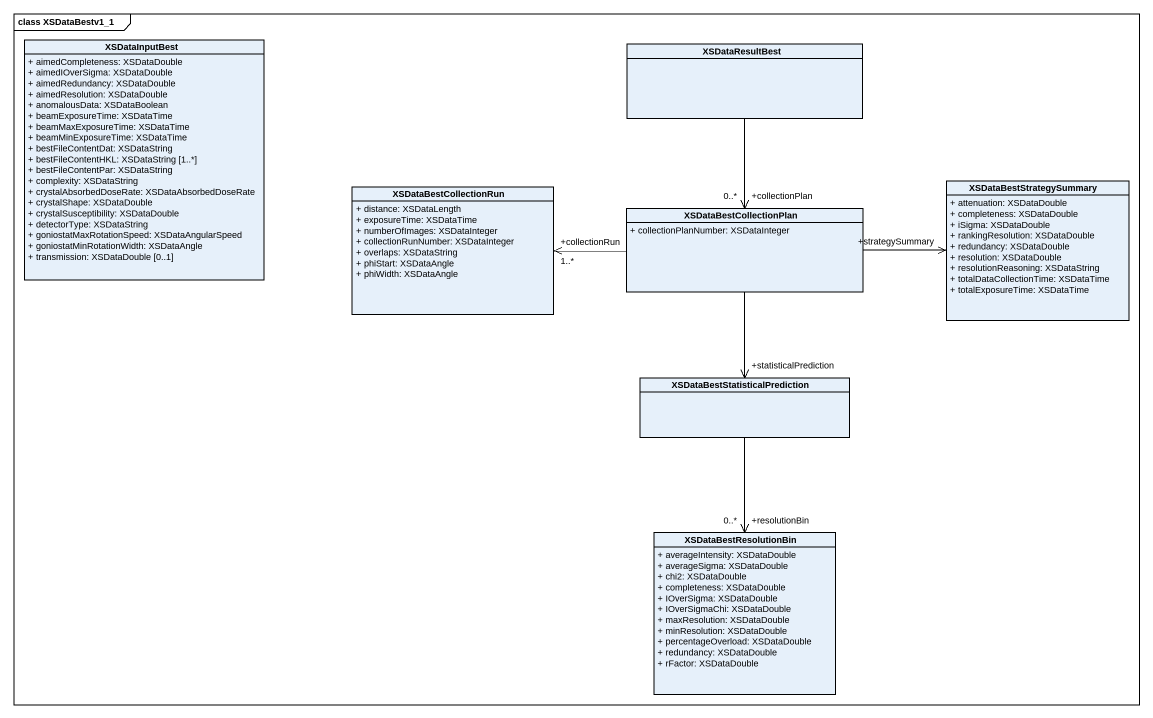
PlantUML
@startuml
mainframe class XSDataBestv1_1
hide circle
hide empty members
skinparam classAttributeIconSize 0
class XSDataInputBest {
  + aimedCompleteness: XSDataDouble
  + aimedIOverSigma: XSDataDouble
  + aimedRedundancy: XSDataDouble
  + aimedResolution: XSDataDouble
  + anomalousData: XSDataBoolean
  + beamExposureTime: XSDataTime
  + beamMaxExposureTime: XSDataTime
  + beamMinExposureTime: XSDataTime
  + bestFileContentDat: XSDataString
  + bestFileContentHKL: XSDataString [1..*]
  + bestFileContentPar: XSDataString
  + complexity: XSDataString
  + crystalAbsorbedDoseRate: XSDataAbsorbedDoseRate
  + crystalShape: XSDataDouble
  + crystalSusceptibility: XSDataDouble
  + detectorType: XSDataString
  + goniostatMaxRotationSpeed: XSDataAngularSpeed
  + goniostatMinRotationWidth: XSDataAngle
  + transmission: XSDataDouble [0..1]
}
class XSDataResultBest
class XSDataBestCollectionRun {
  + distance: XSDataLength
  + exposureTime: XSDataTime
  + numberOfImages: XSDataInteger
  + collectionRunNumber: XSDataInteger
  + overlaps: XSDataString
  + phiStart: XSDataAngle
  + phiWidth: XSDataAngle
}
class XSDataBestCollectionPlan {
  + collectionPlanNumber: XSDataInteger
}
class XSDataBestStrategySummary {
  + attenuation: XSDataDouble
  + completeness: XSDataDouble
  + iSigma: XSDataDouble
  + rankingResolution: XSDataDouble
  + redundancy: XSDataDouble
  + resolution: XSDataDouble
  + resolutionReasoning: XSDataString
  + totalDataCollectionTime: XSDataTime
  + totalExposureTime: XSDataTime
}
class "XSDataBestStatisticalPrediction" as XSDataBestStatisticalPredict
class XSDataBestResolutionBin {
  + averageIntensity: XSDataDouble
  + averageSigma: XSDataDouble
  + chi2: XSDataDouble
  + completeness: XSDataDouble
  + IOverSigma: XSDataDouble
  + IOverSigmaChi: XSDataDouble
  + maxResolution: XSDataDouble
  + minResolution: XSDataDouble
  + percentageOverload: XSDataDouble
  + redundancy: XSDataDouble
  + rFactor: XSDataDouble
}
XSDataBestCollectionRun "+collectionRun\n1..*" <-right- XSDataBestCollectionPlan
XSDataBestCollectionPlan "+collectionPlan\n0..*" <-up- XSDataResultBest
XSDataBestStrategySummary "+strategySummary" <-left- XSDataBestCollectionPlan
XSDataBestStatisticalPredict "+statisticalPrediction" <-up- XSDataBestCollectionPlan
XSDataBestResolutionBin "+resolutionBin\n0..*" <-up- XSDataBestStatisticalPredict
@enduml
